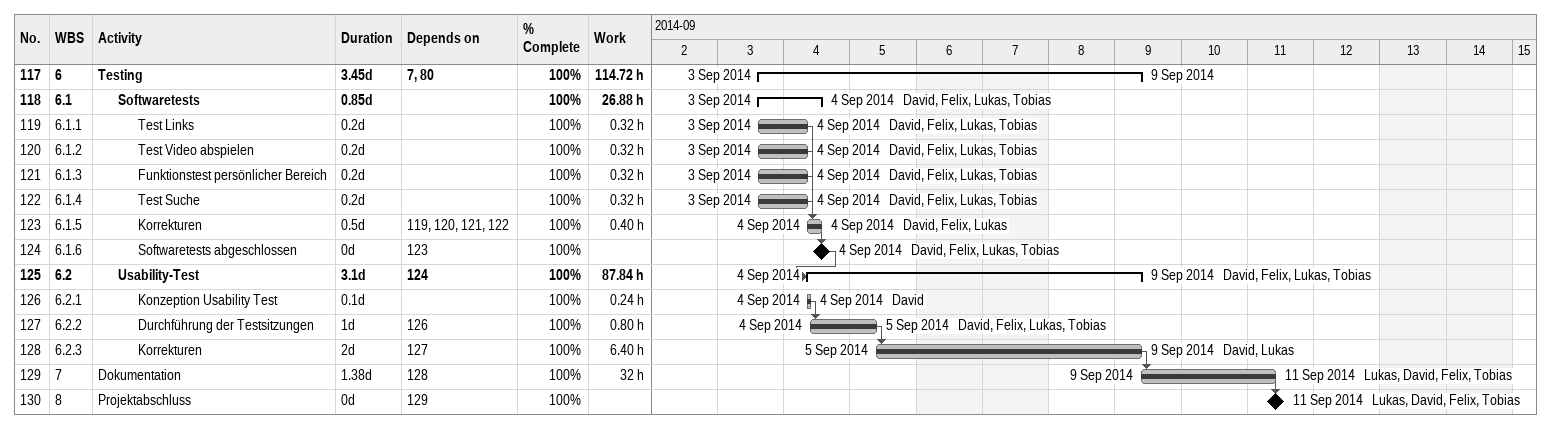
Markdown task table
| ID | WBS | Task | Duration | Start | Finish | Predecessors | Resources | % complete | Work (h) |
|---|---|---|---|---|---|---|---|---|---|
| 117 | 6 | **Testing** | 3.45d | 2014-09-03 | 2014-09-09 | 7, 80 |  | 100 | 114.72 |
| 118 | 6.1 | **Softwaretests** | 0.85d | 2014-09-03 | 2014-09-04 |  | David, Felix, Lukas, Tobias | 100 | 26.88 |
| 119 | 6.1.1 | Test Links | 0.2d | 2014-09-03 | 2014-09-04 |  | David, Felix, Lukas, Tobias | 100 | 0.32 |
| 120 | 6.1.2 | Test Video abspielen | 0.2d | 2014-09-03 | 2014-09-04 |  | David, Felix, Lukas, Tobias | 100 | 0.32 |
| 121 | 6.1.3 | Funktionstest persönlicher Bereich | 0.2d | 2014-09-03 | 2014-09-04 |  | David, Felix, Lukas, Tobias | 100 | 0.32 |
| 122 | 6.1.4 | Test Suche | 0.2d | 2014-09-03 | 2014-09-04 |  | David, Felix, Lukas, Tobias | 100 | 0.32 |
| 123 | 6.1.5 | Korrekturen | 0.5d | 2014-09-04 | 2014-09-04 | 119, 120, 121, 122 | David, Felix, Lukas | 100 | 0.40 |
| 124 | 6.1.6 | Softwaretests abgeschlossen | 0d | 2014-09-04 | 2014-09-04 | 123 | David, Felix, Lukas, Tobias | 100 |  |
| 125 | 6.2 | **Usability-Test** | 3.1d | 2014-09-04 | 2014-09-09 | 124 | David, Felix, Lukas, Tobias | 100 | 87.84 |
| 126 | 6.2.1 | Konzeption Usability Test | 0.1d | 2014-09-04 | 2014-09-04 |  | David | 100 | 0.24 |
| 127 | 6.2.2 | Durchführung der Testsitzungen | 1d | 2014-09-04 | 2014-09-05 | 126 | David, Felix, Lukas, Tobias | 100 | 0.80 |
| 128 | 6.2.3 | Korrekturen | 2d | 2014-09-05 | 2014-09-09 | 127 | David, Lukas | 100 | 6.40 |
| 129 | 7 | Dokumentation | 1.38d | 2014-09-09 | 2014-09-11 | 128 | Lukas, David, Felix, Tobias | 100 | 32 |
| 130 | 8 | Projektabschluss | 0d | 2014-09-11 | 2014-09-11 | 129 | Lukas, David, Felix, Tobias | 100 |  |
